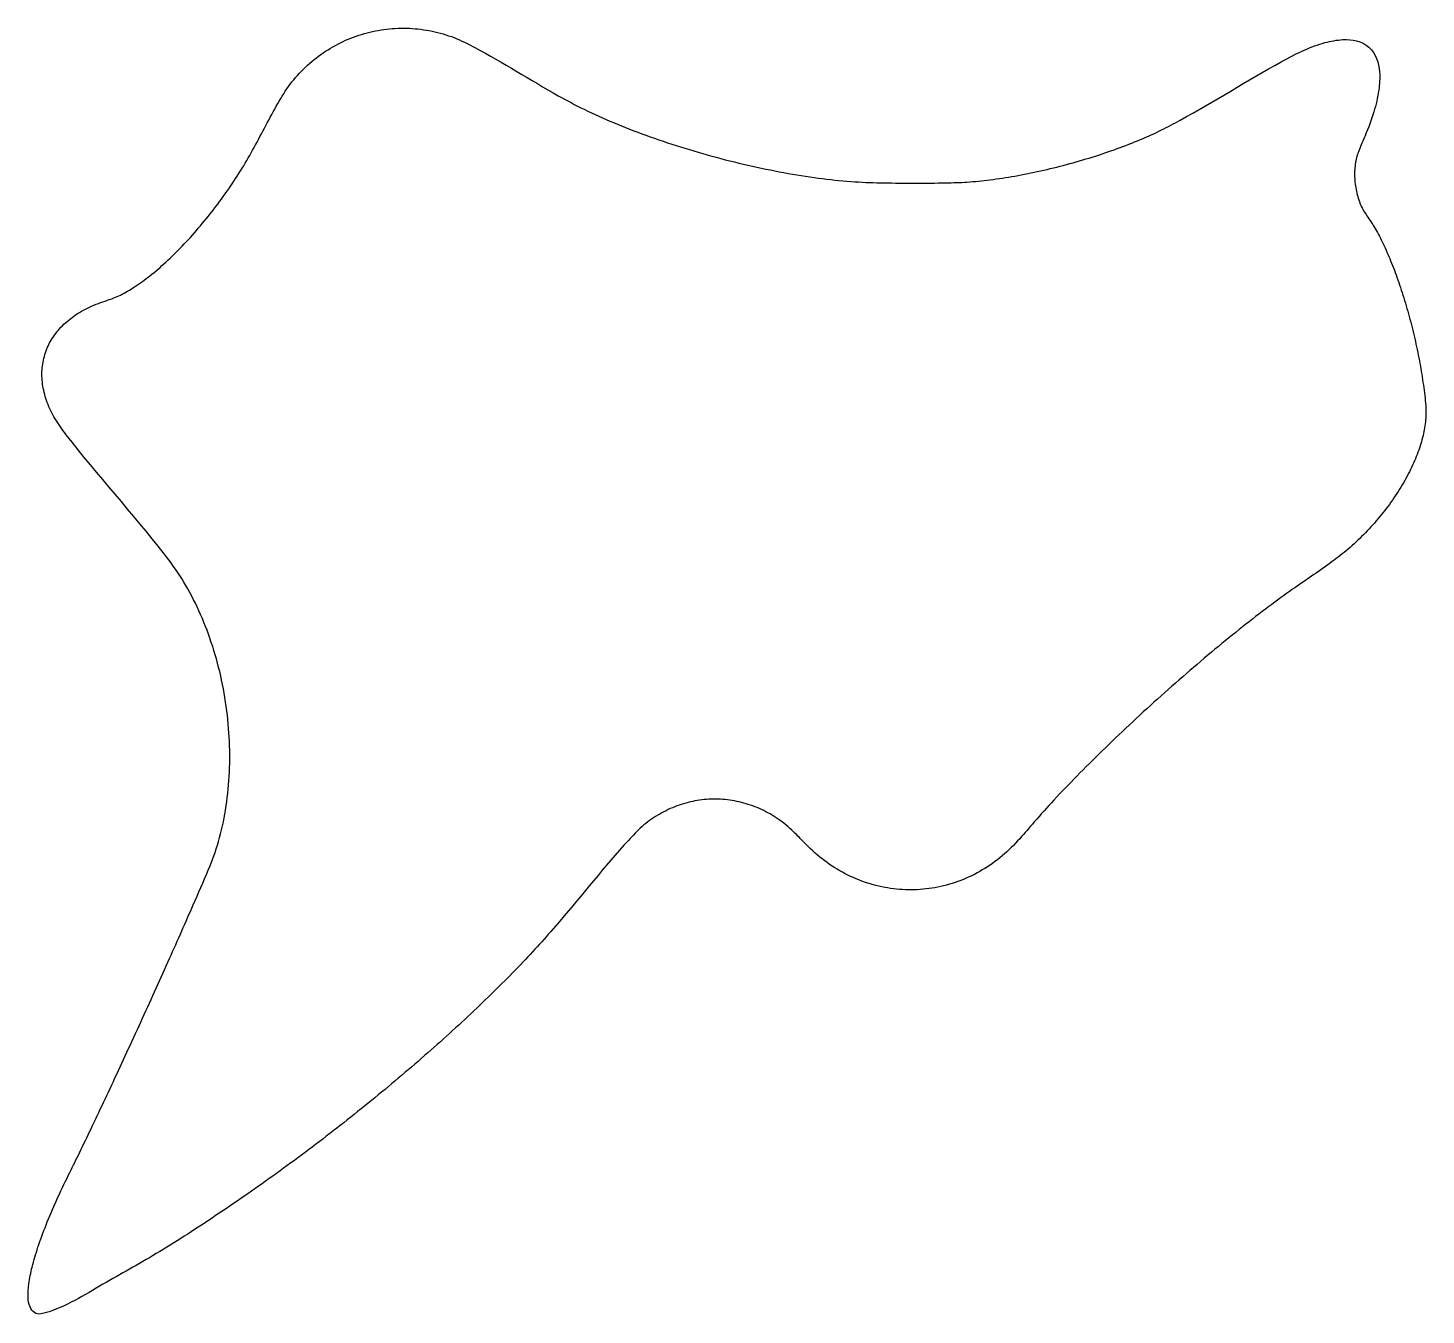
# Model space of a CAD drawing. Header units: millimetres. Extents: x 272.1 to 344.5, y 271.5 to 338.2.
import ezdxf

# ---------------------------------------------------------------- set-up
doc = ezdxf.new("R2010")
doc.units = ezdxf.units.MM
doc.layers.get('0').update_dxf_attribs({"linetype": 'CONTINUOUS'})

msp = doc.modelspace()

# ---------------------------------------------------------------- linework, layer by layer
for points, knots in [([(272.783, 271.583), (272.506, 271.527), (272.157, 271.856), (272.08, 272.509), (272.129, 273.203), (272.311, 274.07), (272.615, 275.089), (273.039, 276.238), (273.57, 277.49), (274.147, 278.687), (274.732, 279.865), (275.303, 281.054), (275.936, 282.383), (276.611, 283.823), (277.314, 285.338), (278.026, 286.889), (278.731, 288.44), (279.41, 289.951), (280.05, 291.385), (280.713, 292.915), (281.402, 294.43), (282.007, 296.061), (282.359, 297.693), (282.548, 299.426), (282.558, 301.224), (282.392, 303.041), (282.054, 304.833), (281.552, 306.559), (280.894, 308.174), (280.111, 309.648), (277.877, 312.66), (275.471, 315.233), (273.483, 317.888), (273.073, 318.741), (272.837, 319.599), (272.791, 320.448), (272.937, 321.262), (273.272, 322.017), (273.786, 322.694), (274.464, 323.271), (275.281, 323.75), (276.124, 324.027), (276.928, 324.328), (277.659, 324.769), (278.446, 325.342), (279.267, 326.05), (280.103, 326.872), (280.933, 327.789), (281.737, 328.779), (282.495, 329.818), (283.191, 330.879), (284.036, 332.354), (284.776, 333.852), (285.646, 335.266), (286.448, 336.15), (287.37, 336.898), (288.399, 337.486), (289.507, 337.901), (290.667, 338.131), (291.852, 338.172), (293.029, 338.021), (294.177, 337.691), (296.373, 336.578), (298.532, 335.193), (300.936, 333.907), (302.456, 333.23), (304.122, 332.581), (305.899, 331.984), (307.741, 331.449), (309.604, 330.992), (311.442, 330.623), (313.21, 330.353), (314.865, 330.179), (316.998, 330.12), (318.935, 330.119), (320.769, 330.168), (321.958, 330.293), (323.229, 330.487), (324.55, 330.753), (325.889, 331.081), (327.214, 331.465), (328.491, 331.895), (329.689, 332.361), (330.782, 332.847), (333.229, 334.168), (335.623, 335.665), (338.128, 337.011), (339.202, 337.408), (340.355, 337.63), (341.173, 337.491), (341.546, 337.163)], [0, 0, 0, 0, 0.732826, 1.239187, 1.932306, 2.81916, 3.889072, 5.121943, 6.49145, 7.966797, 9.107846, 10.43708, 11.921827, 13.525571, 15.208853, 16.930257, 18.647422, 20.318091, 21.901159, 23.357678, 25.321127, 26.89509, 28.565628, 30.314125, 32.117149, 33.948189, 35.779229, 37.582253, 39.330751, 41.001289, 42.57525, 50.560468, 51.562695, 52.500978, 53.38122, 54.216771, 55.027836, 55.838902, 56.674452, 57.554695, 58.492978, 59.495206, 60.211806, 61.063764, 62.042602, 63.132394, 64.312199, 65.55759, 66.841823, 68.13685, 69.414263, 70.646243, 73.233885, 74.425806, 75.612595, 76.794997, 77.974206, 79.151733, 80.329259, 81.508468, 82.690871, 83.87766, 85.069582, 90.058125, 91.569675, 93.244043, 95.045365, 96.933578, 98.865906, 100.798233, 102.686446, 104.487768, 106.162135, 107.673685, 110.886411, 111.972915, 113.176454, 114.47125, 115.828503, 117.217463, 118.606427, 119.963678, 121.258473, 122.462013, 123.548521, 129.596879, 130.932087, 132.07206, 133.01465, 134.440514, 134.440514, 134.440514, 134.440514]), ([(272.783, 271.583), (272.506, 271.527), (272.157, 271.856), (272.08, 272.509), (272.129, 273.203), (272.311, 274.07), (272.615, 275.089), (273.039, 276.238), (273.57, 277.49), (274.147, 278.687), (274.732, 279.865), (275.303, 281.054), (275.936, 282.383), (276.611, 283.823), (277.314, 285.338), (278.026, 286.889), (278.731, 288.44), (279.41, 289.951), (280.05, 291.385), (280.713, 292.915), (281.402, 294.43), (282.007, 296.061), (282.359, 297.693), (282.548, 299.426), (282.558, 301.224), (282.392, 303.041), (282.054, 304.833), (281.552, 306.559), (280.894, 308.174), (280.111, 309.648), (277.877, 312.66), (275.471, 315.233), (273.483, 317.888), (273.073, 318.741), (272.837, 319.599), (272.791, 320.448), (272.937, 321.262), (273.272, 322.017), (273.786, 322.694), (274.464, 323.271), (275.281, 323.75), (276.124, 324.027), (276.928, 324.328), (277.659, 324.769), (278.446, 325.342), (279.267, 326.05), (280.103, 326.872), (280.933, 327.789), (281.737, 328.779), (282.495, 329.818), (283.191, 330.879), (284.036, 332.354), (284.776, 333.852), (285.646, 335.266), (286.448, 336.15), (287.37, 336.898), (288.399, 337.486), (289.507, 337.901), (290.667, 338.131), (291.852, 338.172), (293.029, 338.021), (294.177, 337.691), (296.373, 336.578), (298.532, 335.193), (300.936, 333.907), (302.456, 333.23), (304.122, 332.581), (305.899, 331.984), (307.741, 331.449), (309.604, 330.992), (311.442, 330.623), (313.21, 330.353), (314.865, 330.179), (316.998, 330.12), (318.935, 330.119), (320.769, 330.168), (321.958, 330.293), (323.229, 330.487), (324.55, 330.753), (325.889, 331.081), (327.214, 331.465), (328.491, 331.895), (329.689, 332.361), (330.782, 332.847), (333.229, 334.168), (335.623, 335.665), (338.128, 337.011), (339.202, 337.408), (340.355, 337.63), (341.173, 337.491), (341.546, 337.163)], [0, 0, 0, 0, 0.732826, 1.239187, 1.932306, 2.81916, 3.889072, 5.121943, 6.49145, 7.966797, 9.107846, 10.43708, 11.921827, 13.525571, 15.208853, 16.930257, 18.647422, 20.318091, 21.901159, 23.357678, 25.321127, 26.89509, 28.565628, 30.314125, 32.117149, 33.948189, 35.779229, 37.582253, 39.330751, 41.001289, 42.57525, 50.560468, 51.562695, 52.500978, 53.38122, 54.216771, 55.027836, 55.838902, 56.674452, 57.554695, 58.492978, 59.495206, 60.211806, 61.063764, 62.042602, 63.132394, 64.312199, 65.55759, 66.841823, 68.13685, 69.414263, 70.646243, 73.233885, 74.425806, 75.612595, 76.794997, 77.974206, 79.151733, 80.329259, 81.508468, 82.690871, 83.87766, 85.069582, 90.058125, 91.569675, 93.244043, 95.045365, 96.933578, 98.865906, 100.798233, 102.686446, 104.487768, 106.162135, 107.673685, 110.886411, 111.972915, 113.176454, 114.47125, 115.828503, 117.217463, 118.606427, 119.963678, 121.258473, 122.462013, 123.548521, 129.596879, 130.932087, 132.07206, 133.01465, 134.440514, 134.440514, 134.440514, 134.440514]), ([(341.546, 337.163), (341.917, 336.833), (342.155, 336.039), (342.077, 334.866), (341.811, 333.754), (341.429, 332.727), (341.089, 331.981), (340.921, 331.52), (340.849, 331.184), (340.809, 330.827), (340.804, 330.455), (340.832, 330.079), (340.895, 329.707), (340.989, 329.347), (341.113, 329.01), (341.262, 328.701), (341.521, 328.322), (341.874, 327.807), (342.257, 327.064), (342.645, 326.201), (343.016, 325.232), (343.365, 324.181), (343.683, 323.074), (343.961, 321.938), (344.194, 320.802), (344.368, 319.691), (344.503, 318.72), (344.509, 317.84), (344.363, 317.03), (344.097, 316.168), (343.709, 315.275), (343.211, 314.373), (342.615, 313.482), (341.934, 312.624), (341.186, 311.821), (340.39, 311.088), (339.189, 310.185), (337.819, 309.268), (336.308, 308.171), (334.968, 307.133), (333.546, 305.977), (332.076, 304.73), (330.594, 303.422), (329.139, 302.087), (327.744, 300.756), (326.444, 299.463), (325.272, 298.239), (324.29, 297.155), (323.445, 296.146), (322.58, 295.269), (321.545, 294.54), (320.42, 293.993), (319.229, 293.646), (318, 293.506), (316.767, 293.578), (315.558, 293.86), (314.404, 294.344), (313.333, 295.016), (312.525, 295.739), (311.848, 296.47), (311.174, 297.077), (310.325, 297.608), (309.413, 297.99), (308.458, 298.21), (307.484, 298.262), (306.515, 298.145), (305.577, 297.863), (304.693, 297.421), (303.877, 296.837), (302.164, 295.016), (300.25, 292.56), (297.681, 289.712), (295.448, 287.492), (292.945, 285.198), (290.23, 282.89), (287.371, 280.624), (284.437, 278.454), (281.498, 276.441), (278.638, 274.604), (275.741, 273.017), (273.869, 271.857), (272.783, 271.583)], [0, 0, 0, 0, 1.425867, 2.368454, 3.508428, 4.843636, 5.648416, 5.970087, 6.313434, 6.674194, 7.0471, 7.426229, 7.805361, 8.178264, 8.539025, 8.882372, 9.204043, 9.914718, 10.753991, 11.706328, 12.751765, 13.867178, 15.027249, 16.20532, 17.374201, 18.506976, 19.577794, 20.313531, 21.134519, 22.037742, 23.013858, 24.049034, 25.126316, 26.226743, 27.330312, 28.416883, 29.467071, 31.83349, 33.360942, 35.069114, 36.917158, 38.860521, 40.852166, 42.843814, 44.787176, 46.635221, 48.343393, 49.870844, 51.020142, 52.294727, 53.552906, 54.796959, 56.030646, 57.25885, 58.487054, 59.720741, 60.964794, 62.222973, 63.497558, 64.201979, 65.212765, 66.208736, 67.191928, 68.165731, 69.134562, 70.103392, 71.077196, 72.060388, 73.056359, 74.067145, 79.542759, 82.394497, 85.566319, 88.986922, 92.577482, 96.254244, 99.931005, 103.521566, 106.942169, 110.11399, 113.45975, 113.45975, 113.45975, 113.45975]), ([(341.546, 337.163), (341.917, 336.833), (342.155, 336.039), (342.077, 334.866), (341.811, 333.754), (341.429, 332.727), (341.089, 331.981), (340.921, 331.52), (340.849, 331.184), (340.809, 330.827), (340.804, 330.455), (340.832, 330.079), (340.895, 329.707), (340.989, 329.347), (341.113, 329.01), (341.262, 328.701), (341.521, 328.322), (341.874, 327.807), (342.257, 327.064), (342.645, 326.201), (343.016, 325.232), (343.365, 324.181), (343.683, 323.074), (343.961, 321.938), (344.194, 320.802), (344.368, 319.691), (344.503, 318.72), (344.509, 317.84), (344.363, 317.03), (344.097, 316.168), (343.709, 315.275), (343.211, 314.373), (342.615, 313.482), (341.934, 312.624), (341.186, 311.821), (340.39, 311.088), (339.189, 310.185), (337.819, 309.268), (336.308, 308.171), (334.968, 307.133), (333.546, 305.977), (332.076, 304.73), (330.594, 303.422), (329.139, 302.087), (327.744, 300.756), (326.444, 299.463), (325.272, 298.239), (324.29, 297.155), (323.445, 296.146), (322.58, 295.269), (321.545, 294.54), (320.42, 293.993), (319.229, 293.646), (318, 293.506), (316.767, 293.578), (315.558, 293.86), (314.404, 294.344), (313.333, 295.016), (312.525, 295.739), (311.848, 296.47), (311.174, 297.077), (310.325, 297.608), (309.413, 297.99), (308.458, 298.21), (307.484, 298.262), (306.515, 298.145), (305.577, 297.863), (304.693, 297.421), (303.877, 296.837), (302.164, 295.016), (300.25, 292.56), (297.681, 289.712), (295.448, 287.492), (292.945, 285.198), (290.23, 282.89), (287.371, 280.624), (284.437, 278.454), (281.498, 276.441), (278.638, 274.604), (275.741, 273.017), (273.869, 271.857), (272.783, 271.583)], [0, 0, 0, 0, 1.425867, 2.368454, 3.508428, 4.843636, 5.648416, 5.970087, 6.313434, 6.674194, 7.0471, 7.426229, 7.805361, 8.178264, 8.539025, 8.882372, 9.204043, 9.914718, 10.753991, 11.706328, 12.751765, 13.867178, 15.027249, 16.20532, 17.374201, 18.506976, 19.577794, 20.313531, 21.134519, 22.037742, 23.013858, 24.049034, 25.126316, 26.226743, 27.330312, 28.416883, 29.467071, 31.83349, 33.360942, 35.069114, 36.917158, 38.860521, 40.852166, 42.843814, 44.787176, 46.635221, 48.343393, 49.870844, 51.020142, 52.294727, 53.552906, 54.796959, 56.030646, 57.25885, 58.487054, 59.720741, 60.964794, 62.222973, 63.497558, 64.201979, 65.212765, 66.208736, 67.191928, 68.165731, 69.134562, 70.103392, 71.077196, 72.060388, 73.056359, 74.067145, 79.542759, 82.394497, 85.566319, 88.986922, 92.577482, 96.254244, 99.931005, 103.521566, 106.942169, 110.11399, 113.45975, 113.45975, 113.45975, 113.45975])]:
    msp.add_open_spline(points, degree=3, knots=knots)

doc.saveas('drawing.dxf')
